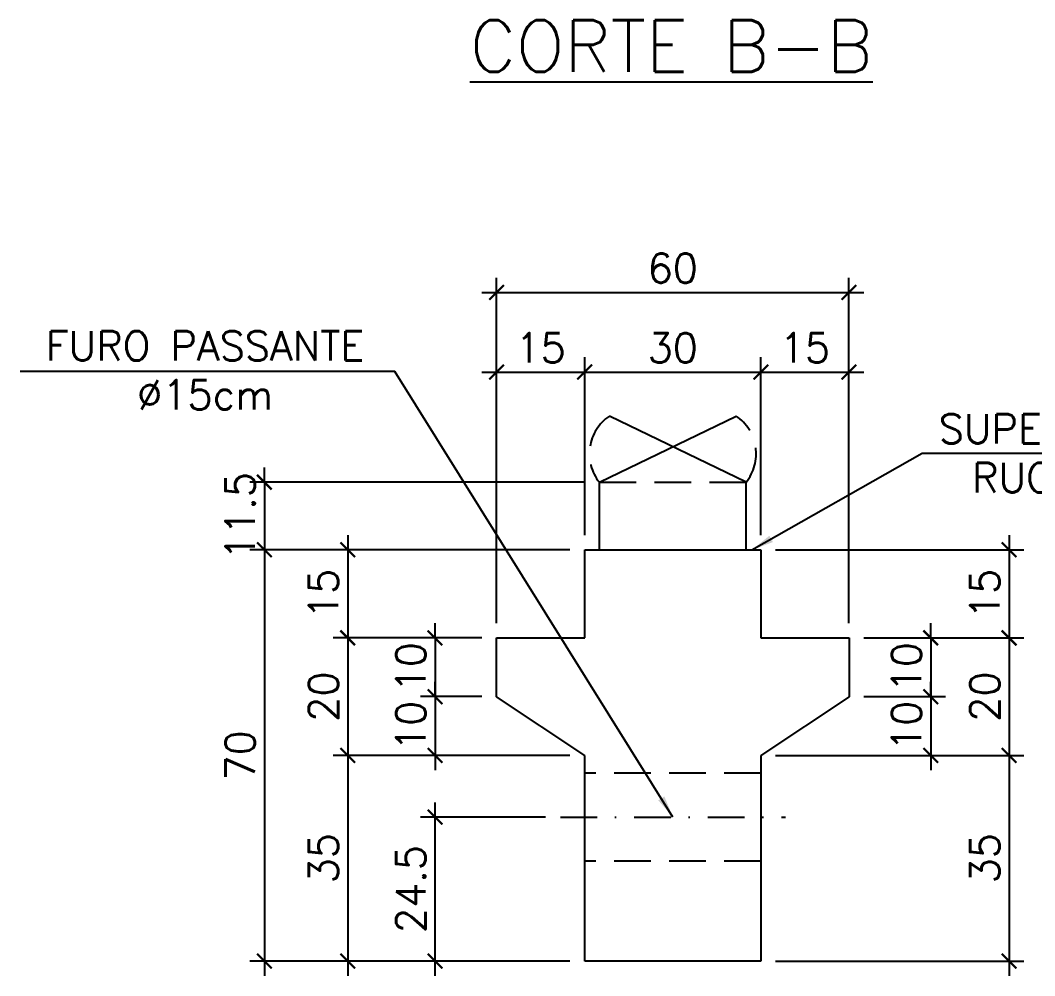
# Model space of a CAD drawing. Header units: centimetres. Extents: x 1658 to 6058, y 7962 to 9447.
# Drawn here: x 3163.9 to 3509.3, y 8348.8 to 8674 of the extents above; entities that cross this region are included whole.
import ezdxf

# ---------------------------------------------------------------- set-up
doc = ezdxf.new("R2010")
doc.units = ezdxf.units.CM
doc.header["$LTSCALE"] = 50
doc.header["$MEASUREMENT"] = 0
doc.header["$PDMODE"] = 67
doc.linetypes.add('DASHDOT', pattern=[1, 0.5, -0.25, 0, -0.25])
doc.linetypes.add('HIDDEN', pattern=[0.375, 0.25, -0.125])
for name, color, linetype in [('COTAS-PRECON', 1, 'Continuous'), ('LINHA-01-PRECON', 1, 'Continuous'), ('LINHA-04-PRECON', 4, 'Continuous')]:
    doc.layers.add(name, color=color, linetype=linetype)
doc.styles.get("Standard").update_dxf_attribs({"font": 'romans.shx'})
doc.linetypes.add('ZIGZAG', pattern='A,0.0001,-0.2,[131,ltypeshp.shx,S=0.2,R=0,X=-0.2,Y=0],-0.4,[131,ltypeshp.shx,S=0.2,R=180,X=0.2,Y=0],-0.2', length=0.8001)
doc.dimstyles.new('ESC50-25', dxfattribs={"dimscale": 50, "dimtxt": 0.2, "dimasz": 0.1, "dimexe": 0.1, "dimexo": 0.1, "dimgap": 0.065, "dimtad": 1, "dimdec": 1, "dimlfac": 0.5, "dimzin": 12, "dimdsep": 46, "dimtxsty": 'Standard', "dimblk": 'ARCHTICK', "dimcen": 0.09, "dimdle": 0.1, "dimclrd": 256, "dimclre": 256, "dimclrt": 2, "dimaunit": 1, "dimazin": 0, "dimtfac": 1, "dimtdec": 1, "dimtix": 1, "dimtmove": 1, "dimatfit": 3, "dimfxl": 1, "dimtolj": 1, "dimtzin": 0, "dimlwd": -1, "dimlwe": -1, "dimarcsym": 0})
doc.dimstyles.new('ESC50-50', dxfattribs={"dimscale": 50, "dimtxt": 0.2, "dimasz": 0.15, "dimexe": 0.15, "dimexo": 0.15, "dimgap": 0.08, "dimtad": 1, "dimdec": 1, "dimzin": 12, "dimdsep": 46, "dimtxsty": 'Standard', "dimblk": 'ARCHTICK', "dimcen": 0.09, "dimdle": 0.15, "dimclrd": 256, "dimclre": 256, "dimclrt": 2, "dimazin": 3, "dimtfac": 1, "dimtdec": 1, "dimtix": 1, "dimtmove": 2, "dimatfit": 2, "dimfxl": 0.15, "dimtolj": 1, "dimtzin": 0, "dimarcsym": 0})

# ---------------------------------------------------------------- blocks, each defined once
blk = doc.blocks.new('_ArchTick')
at = {"color": 0, "linetype": 'ByBlock', "const_width": 0.15}
blk.add_lwpolyline([(-0.5, -0.5), (0.5, 0.5)], dxfattribs=at)
blk = doc.blocks.new('*D114')
at = {"layer": 'COTAS-PRECON', "transparency": 16777216}
for p, q in [((3246.98, 8516.76), (3246.98, 8521.76)), ((3356.04, 8516.76), (3241.98, 8516.76)), ((3246.98, 8516.76), (3246.98, 8493.76)), ((3351.04, 8493.76), (3241.98, 8493.76)), ((3246.98, 8493.76), (3246.98, 8488.76))]:
    blk.add_line(p, q, dxfattribs=at)
at = {"layer": 'Defpoints', "color": 0, "transparency": 16777216}
for p in [(3361.04, 8516.76), (3246.98, 8493.76), (3356.04, 8493.76)]:
    blk.add_point(p, dxfattribs=at)
at = {"layer": 'COTAS-PRECON', "transparency": 16777216, "xscale": 5, "yscale": 5, "zscale": 5}
for p, rotation in [((3246.98, 8516.76), 270), ((3246.98, 8493.76), 90)]:
    blk.add_blockref('_ArchTick', p, dxfattribs=dict(at, rotation=rotation))
at = {"layer": 'COTAS-PRECON', "color": 2, "transparency": 16777216, "insert": (3238.73, 8505.26), "char_height": 10, "attachment_point": 5, "rotation": 90}
blk.add_mtext('\\A1;11.5', dxfattribs=at)
blk = doc.blocks.new('*D115')
at = {"layer": 'COTAS-PRECON', "transparency": 16777216}
for p, q in [((3246.98, 8498.76), (3246.98, 8348.76)), ((3351.04, 8493.76), (3241.98, 8493.76)), ((3351.04, 8353.76), (3241.98, 8353.76))]:
    blk.add_line(p, q, dxfattribs=at)
at = {"layer": 'Defpoints', "color": 0, "transparency": 16777216}
for p in [(3356.04, 8493.76), (3246.98, 8353.76), (3356.04, 8353.76)]:
    blk.add_point(p, dxfattribs=at)
at = {"layer": 'COTAS-PRECON', "transparency": 16777216, "xscale": 5, "yscale": 5, "zscale": 5}
for p, rotation in [((3246.98, 8493.76), 90), ((3246.98, 8353.76), 270)]:
    blk.add_blockref('_ArchTick', p, dxfattribs=dict(at, rotation=rotation))
at = {"layer": 'COTAS-PRECON', "color": 2, "transparency": 16777216, "insert": (3238.73, 8423.76), "char_height": 10, "attachment_point": 5, "rotation": 90}
blk.add_mtext('\\A1;70', dxfattribs=at)
blk = doc.blocks.new('*D116')
at = {"layer": 'COTAS-PRECON', "transparency": 16777216}
for p, q in [((3275.35, 8498.76), (3275.35, 8458.76)), ((3351.04, 8493.76), (3270.35, 8493.76)), ((3321.04, 8463.76), (3270.35, 8463.76))]:
    blk.add_line(p, q, dxfattribs=at)
at = {"layer": 'Defpoints', "color": 0, "transparency": 16777216}
for p in [(3356.04, 8493.76), (3275.35, 8463.76), (3326.04, 8463.76)]:
    blk.add_point(p, dxfattribs=at)
at = {"layer": 'COTAS-PRECON', "transparency": 16777216, "xscale": 5, "yscale": 5, "zscale": 5}
for p, rotation in [((3275.35, 8493.76), 90), ((3275.35, 8463.76), 270)]:
    blk.add_blockref('_ArchTick', p, dxfattribs=dict(at, rotation=rotation))
at = {"layer": 'COTAS-PRECON', "color": 2, "transparency": 16777216, "insert": (3267.1, 8478.76), "char_height": 10, "attachment_point": 5, "rotation": 90}
blk.add_mtext('\\A1;15', dxfattribs=at)
blk = doc.blocks.new('*D117')
at = {"layer": 'COTAS-PRECON', "transparency": 16777216}
for p, q in [((3275.35, 8468.76), (3275.35, 8418.76)), ((3321.04, 8463.76), (3270.35, 8463.76)), ((3351.04, 8423.76), (3270.35, 8423.76))]:
    blk.add_line(p, q, dxfattribs=at)
at = {"layer": 'Defpoints', "color": 0, "transparency": 16777216}
for p in [(3326.04, 8463.76), (3275.35, 8423.76), (3356.04, 8423.76)]:
    blk.add_point(p, dxfattribs=at)
at = {"layer": 'COTAS-PRECON', "transparency": 16777216, "xscale": 5, "yscale": 5, "zscale": 5}
for p, rotation in [((3275.35, 8463.76), 90), ((3275.35, 8423.76), 270)]:
    blk.add_blockref('_ArchTick', p, dxfattribs=dict(at, rotation=rotation))
at = {"layer": 'COTAS-PRECON', "color": 2, "transparency": 16777216, "insert": (3267.1, 8443.76), "char_height": 10, "attachment_point": 5, "rotation": 90}
blk.add_mtext('\\A1;20', dxfattribs=at)
blk = doc.blocks.new('*D118')
at = {"layer": 'COTAS-PRECON', "transparency": 16777216}
for p, q in [((3275.35, 8428.76), (3275.35, 8348.76)), ((3351.04, 8423.76), (3270.35, 8423.76)), ((3351.04, 8353.76), (3270.35, 8353.76))]:
    blk.add_line(p, q, dxfattribs=at)
at = {"layer": 'Defpoints', "color": 0, "transparency": 16777216}
for p in [(3356.04, 8423.76), (3275.35, 8353.76), (3356.04, 8353.76)]:
    blk.add_point(p, dxfattribs=at)
at = {"layer": 'COTAS-PRECON', "transparency": 16777216, "xscale": 5, "yscale": 5, "zscale": 5}
for p, rotation in [((3275.35, 8423.76), 90), ((3275.35, 8353.76), 270)]:
    blk.add_blockref('_ArchTick', p, dxfattribs=dict(at, rotation=rotation))
at = {"layer": 'COTAS-PRECON', "color": 2, "transparency": 16777216, "insert": (3267.1, 8388.76), "char_height": 10, "attachment_point": 5, "rotation": 90}
blk.add_mtext('\\A1;35', dxfattribs=at)
blk = doc.blocks.new('*D119')
at = {"layer": 'COTAS-PRECON', "transparency": 16777216}
for p, q in [((3305.08, 8463.76), (3305.08, 8468.76)), ((3321.04, 8463.76), (3300.08, 8463.76)), ((3305.08, 8463.76), (3305.08, 8443.76)), ((3321.04, 8443.76), (3300.08, 8443.76)), ((3305.08, 8443.76), (3305.08, 8438.76))]:
    blk.add_line(p, q, dxfattribs=at)
at = {"layer": 'Defpoints', "color": 0, "transparency": 16777216}
for p in [(3326.04, 8463.76), (3305.08, 8443.76), (3326.04, 8443.76)]:
    blk.add_point(p, dxfattribs=at)
at = {"layer": 'COTAS-PRECON', "transparency": 16777216, "xscale": 5, "yscale": 5, "zscale": 5}
for p, rotation in [((3305.08, 8463.76), 270), ((3305.08, 8443.76), 90)]:
    blk.add_blockref('_ArchTick', p, dxfattribs=dict(at, rotation=rotation))
at = {"layer": 'COTAS-PRECON', "color": 2, "transparency": 16777216, "insert": (3296.83, 8453.76), "char_height": 10, "attachment_point": 5, "rotation": 90}
blk.add_mtext('\\A1;10', dxfattribs=at)
blk = doc.blocks.new('*D120')
at = {"layer": 'COTAS-PRECON', "transparency": 16777216}
for p, q in [((3305.08, 8443.76), (3305.08, 8448.76)), ((3321.04, 8443.76), (3300.08, 8443.76)), ((3305.08, 8443.76), (3305.08, 8423.76)), ((3351.04, 8423.76), (3300.08, 8423.76)), ((3305.08, 8423.76), (3305.08, 8418.76))]:
    blk.add_line(p, q, dxfattribs=at)
at = {"layer": 'Defpoints', "color": 0, "transparency": 16777216}
for p in [(3326.04, 8443.76), (3305.08, 8423.76), (3356.04, 8423.76)]:
    blk.add_point(p, dxfattribs=at)
at = {"layer": 'COTAS-PRECON', "transparency": 16777216, "xscale": 5, "yscale": 5, "zscale": 5}
for p, rotation in [((3305.08, 8443.76), 270), ((3305.08, 8423.76), 90)]:
    blk.add_blockref('_ArchTick', p, dxfattribs=dict(at, rotation=rotation))
at = {"layer": 'COTAS-PRECON', "color": 2, "transparency": 16777216, "insert": (3296.83, 8433.76), "char_height": 10, "attachment_point": 5, "rotation": 90}
blk.add_mtext('\\A1;10', dxfattribs=at)
blk = doc.blocks.new('*D121')
at = {"layer": 'COTAS-PRECON', "transparency": 16777216}
for p, q in [((3326.04, 8468.76), (3326.04, 8559.29)), ((3356.04, 8498.76), (3356.04, 8559.29)), ((3321.04, 8554.29), (3361.04, 8554.29))]:
    blk.add_line(p, q, dxfattribs=at)
at = {"layer": 'Defpoints', "color": 0, "transparency": 16777216}
for p in [(3356.04, 8554.29), (3356.04, 8493.76), (3326.04, 8463.76)]:
    blk.add_point(p, dxfattribs=at)
at = {"layer": 'COTAS-PRECON', "transparency": 16777216, "xscale": 5, "yscale": 5, "zscale": 5, "rotation": 180}
blk.add_blockref('_ArchTick', (3326.04, 8554.29), dxfattribs=at)
at = {"layer": 'COTAS-PRECON', "transparency": 16777216, "xscale": 5, "yscale": 5, "zscale": 5}
blk.add_blockref('_ArchTick', (3356.04, 8554.29), dxfattribs=at)
at = {"layer": 'COTAS-PRECON', "color": 2, "transparency": 16777216, "insert": (3341.04, 8562.54), "char_height": 10, "attachment_point": 5}
blk.add_mtext('\\A1;15', dxfattribs=at)
blk = doc.blocks.new('*D122')
at = {"layer": 'COTAS-PRECON', "transparency": 16777216}
for p, q in [((3356.04, 8498.76), (3356.04, 8559.29)), ((3416.04, 8498.76), (3416.04, 8559.29)), ((3351.04, 8554.29), (3421.04, 8554.29))]:
    blk.add_line(p, q, dxfattribs=at)
at = {"layer": 'Defpoints', "color": 0, "transparency": 16777216}
for p in [(3416.04, 8554.29), (3356.04, 8493.76), (3416.04, 8493.76)]:
    blk.add_point(p, dxfattribs=at)
at = {"layer": 'COTAS-PRECON', "transparency": 16777216, "xscale": 5, "yscale": 5, "zscale": 5, "rotation": 180}
blk.add_blockref('_ArchTick', (3356.04, 8554.29), dxfattribs=at)
at = {"layer": 'COTAS-PRECON', "transparency": 16777216, "xscale": 5, "yscale": 5, "zscale": 5}
blk.add_blockref('_ArchTick', (3416.04, 8554.29), dxfattribs=at)
at = {"layer": 'COTAS-PRECON', "color": 2, "transparency": 16777216, "insert": (3386.04, 8562.54), "char_height": 10, "attachment_point": 5}
blk.add_mtext('\\A1;30', dxfattribs=at)
blk = doc.blocks.new('*D123')
at = {"layer": 'COTAS-PRECON', "transparency": 16777216}
for p, q in [((3416.04, 8498.76), (3416.04, 8559.29)), ((3446.04, 8468.76), (3446.04, 8559.29)), ((3411.04, 8554.29), (3451.04, 8554.29))]:
    blk.add_line(p, q, dxfattribs=at)
at = {"layer": 'Defpoints', "color": 0, "transparency": 16777216}
for p in [(3446.04, 8554.29), (3416.04, 8493.76), (3446.04, 8463.76)]:
    blk.add_point(p, dxfattribs=at)
at = {"layer": 'COTAS-PRECON', "transparency": 16777216, "xscale": 5, "yscale": 5, "zscale": 5, "rotation": 180}
blk.add_blockref('_ArchTick', (3416.04, 8554.29), dxfattribs=at)
at = {"layer": 'COTAS-PRECON', "transparency": 16777216, "xscale": 5, "yscale": 5, "zscale": 5}
blk.add_blockref('_ArchTick', (3446.04, 8554.29), dxfattribs=at)
at = {"layer": 'COTAS-PRECON', "color": 2, "transparency": 16777216, "insert": (3431.04, 8562.54), "char_height": 10, "attachment_point": 5}
blk.add_mtext('\\A1;15', dxfattribs=at)
blk = doc.blocks.new('*D124')
at = {"layer": 'COTAS-PRECON', "transparency": 16777216}
for p, q in [((3326.04, 8468.76), (3326.04, 8586.41)), ((3446.04, 8468.76), (3446.04, 8586.41)), ((3321.04, 8581.41), (3451.04, 8581.41))]:
    blk.add_line(p, q, dxfattribs=at)
at = {"layer": 'Defpoints', "color": 0, "transparency": 16777216}
for p in [(3446.04, 8581.41), (3326.04, 8463.76), (3446.04, 8463.76)]:
    blk.add_point(p, dxfattribs=at)
at = {"layer": 'COTAS-PRECON', "transparency": 16777216, "xscale": 5, "yscale": 5, "zscale": 5, "rotation": 180}
blk.add_blockref('_ArchTick', (3326.04, 8581.41), dxfattribs=at)
at = {"layer": 'COTAS-PRECON', "transparency": 16777216, "xscale": 5, "yscale": 5, "zscale": 5}
blk.add_blockref('_ArchTick', (3446.04, 8581.41), dxfattribs=at)
at = {"layer": 'COTAS-PRECON', "color": 2, "transparency": 16777216, "insert": (3386.04, 8589.66), "char_height": 10, "attachment_point": 5}
blk.add_mtext('\\A1;60', dxfattribs=at)
blk = doc.blocks.new('*D125')
at = {"layer": 'COTAS-PRECON', "transparency": 16777216}
for p, q in [((3500.55, 8498.76), (3500.55, 8458.76)), ((3421.04, 8493.76), (3505.55, 8493.76)), ((3451.04, 8463.76), (3505.55, 8463.76))]:
    blk.add_line(p, q, dxfattribs=at)
at = {"layer": 'Defpoints', "color": 0, "transparency": 16777216}
for p in [(3416.04, 8493.76), (3446.04, 8463.76), (3500.55, 8463.76)]:
    blk.add_point(p, dxfattribs=at)
at = {"layer": 'COTAS-PRECON', "transparency": 16777216, "xscale": 5, "yscale": 5, "zscale": 5}
for p, rotation in [((3500.55, 8493.76), 90), ((3500.55, 8463.76), 270)]:
    blk.add_blockref('_ArchTick', p, dxfattribs=dict(at, rotation=rotation))
at = {"layer": 'COTAS-PRECON', "color": 2, "transparency": 16777216, "insert": (3492.3, 8478.76), "char_height": 10, "attachment_point": 5, "rotation": 90}
blk.add_mtext('\\A1;15', dxfattribs=at)
blk = doc.blocks.new('*D126')
at = {"layer": 'COTAS-PRECON', "transparency": 16777216}
for p, q in [((3500.55, 8468.76), (3500.55, 8418.76)), ((3451.04, 8463.76), (3505.55, 8463.76)), ((3421.04, 8423.76), (3505.55, 8423.76))]:
    blk.add_line(p, q, dxfattribs=at)
at = {"layer": 'Defpoints', "color": 0, "transparency": 16777216}
for p in [(3446.04, 8463.76), (3416.04, 8423.76), (3500.55, 8423.76)]:
    blk.add_point(p, dxfattribs=at)
at = {"layer": 'COTAS-PRECON', "transparency": 16777216, "xscale": 5, "yscale": 5, "zscale": 5}
for p, rotation in [((3500.55, 8463.76), 90), ((3500.55, 8423.76), 270)]:
    blk.add_blockref('_ArchTick', p, dxfattribs=dict(at, rotation=rotation))
at = {"layer": 'COTAS-PRECON', "color": 2, "transparency": 16777216, "insert": (3492.3, 8443.76), "char_height": 10, "attachment_point": 5, "rotation": 90}
blk.add_mtext('\\A1;20', dxfattribs=at)
blk = doc.blocks.new('*D127')
at = {"layer": 'COTAS-PRECON', "transparency": 16777216}
for p, q in [((3500.55, 8428.76), (3500.55, 8348.76)), ((3421.04, 8423.76), (3505.55, 8423.76)), ((3421.04, 8353.76), (3505.55, 8353.76))]:
    blk.add_line(p, q, dxfattribs=at)
at = {"layer": 'Defpoints', "color": 0, "transparency": 16777216}
for p in [(3416.04, 8423.76), (3416.04, 8353.76), (3500.55, 8353.76)]:
    blk.add_point(p, dxfattribs=at)
at = {"layer": 'COTAS-PRECON', "transparency": 16777216, "xscale": 5, "yscale": 5, "zscale": 5}
for p, rotation in [((3500.55, 8423.76), 90), ((3500.55, 8353.76), 270)]:
    blk.add_blockref('_ArchTick', p, dxfattribs=dict(at, rotation=rotation))
at = {"layer": 'COTAS-PRECON', "color": 2, "transparency": 16777216, "insert": (3492.3, 8388.76), "char_height": 10, "attachment_point": 5, "rotation": 90}
blk.add_mtext('\\A1;35', dxfattribs=at)
blk = doc.blocks.new('*D128')
at = {"layer": 'COTAS-PRECON', "transparency": 16777216}
for p, q in [((3473.87, 8463.76), (3473.87, 8468.76)), ((3451.04, 8463.76), (3478.87, 8463.76)), ((3473.87, 8463.76), (3473.87, 8443.76)), ((3451.04, 8443.76), (3478.87, 8443.76)), ((3473.87, 8443.76), (3473.87, 8438.76))]:
    blk.add_line(p, q, dxfattribs=at)
at = {"layer": 'Defpoints', "color": 0, "transparency": 16777216}
for p in [(3446.04, 8463.76), (3446.04, 8443.76), (3473.87, 8443.76)]:
    blk.add_point(p, dxfattribs=at)
at = {"layer": 'COTAS-PRECON', "transparency": 16777216, "xscale": 5, "yscale": 5, "zscale": 5}
for p, rotation in [((3473.87, 8463.76), 270), ((3473.87, 8443.76), 90)]:
    blk.add_blockref('_ArchTick', p, dxfattribs=dict(at, rotation=rotation))
at = {"layer": 'COTAS-PRECON', "color": 2, "transparency": 16777216, "insert": (3465.62, 8453.76), "char_height": 10, "attachment_point": 5, "rotation": 90}
blk.add_mtext('\\A1;10', dxfattribs=at)
blk = doc.blocks.new('*D129')
at = {"layer": 'COTAS-PRECON', "transparency": 16777216}
for p, q in [((3473.87, 8443.76), (3473.87, 8448.76)), ((3451.04, 8443.76), (3478.87, 8443.76)), ((3473.87, 8443.76), (3473.87, 8423.76)), ((3421.04, 8423.76), (3478.87, 8423.76)), ((3473.87, 8423.76), (3473.87, 8418.76))]:
    blk.add_line(p, q, dxfattribs=at)
at = {"layer": 'Defpoints', "color": 0, "transparency": 16777216}
for p in [(3446.04, 8443.76), (3416.04, 8423.76), (3473.87, 8423.76)]:
    blk.add_point(p, dxfattribs=at)
at = {"layer": 'COTAS-PRECON', "transparency": 16777216, "xscale": 5, "yscale": 5, "zscale": 5}
for p, rotation in [((3473.87, 8443.76), 270), ((3473.87, 8423.76), 90)]:
    blk.add_blockref('_ArchTick', p, dxfattribs=dict(at, rotation=rotation))
at = {"layer": 'COTAS-PRECON', "color": 2, "transparency": 16777216, "insert": (3465.62, 8433.76), "char_height": 10, "attachment_point": 5, "rotation": 90}
blk.add_mtext('\\A1;10', dxfattribs=at)
blk = doc.blocks.new('*D169')
at = {"layer": 'COTAS-PRECON', "transparency": 16777216}
for p, q in [((3305.08, 8348.76), (3305.08, 8407.76)), ((3342.75, 8402.76), (3300.08, 8402.76)), ((3351.04, 8353.76), (3300.08, 8353.76))]:
    blk.add_line(p, q, dxfattribs=at)
at = {"layer": 'Defpoints', "color": 0, "transparency": 16777216}
for p in [(3305.08, 8402.76), (3347.75, 8402.76), (3356.04, 8353.76)]:
    blk.add_point(p, dxfattribs=at)
at = {"layer": 'COTAS-PRECON', "transparency": 16777216, "xscale": 5, "yscale": 5, "zscale": 5}
for p, rotation in [((3305.08, 8402.76), 90), ((3305.08, 8353.76), 270)]:
    blk.add_blockref('_ArchTick', p, dxfattribs=dict(at, rotation=rotation))
at = {"layer": 'COTAS-PRECON', "color": 2, "transparency": 16777216, "insert": (3296.83, 8378.26), "char_height": 10, "attachment_point": 5, "rotation": 90}
blk.add_mtext('\\A1;24.5', dxfattribs=at)

msp = doc.modelspace()

# ---------------------------------------------------------------- linework, layer by layer
at = {"layer": 'COTAS-PRECON', "linetype": 'HIDDEN'}
msp.add_line((3361.045, 8516.756), (3411.045, 8516.756), dxfattribs=at)
at = {"layer": 'COTAS-PRECON', "linetype": 'HIDDEN', "extrusion": (0, 1, 0)}
for p, q in [((3416.045, 8417.756), (3356.045, 8417.756)), ((3416.045, 8387.756), (3356.045, 8387.756))]:
    msp.add_line(p, q, dxfattribs=at)
at = {"layer": 'COTAS-PRECON', "linetype": 'HIDDEN'}
for centre, start, end in [((3373.196, 8526.444), 124.24845, 218.56329), ((3398.893, 8526.444), 321.43671, 55.75155)]:
    msp.add_arc(centre, 15.54, start, end, dxfattribs=at)
at = {"layer": 'LINHA-01-PRECON', "linetype": 'DASHDOT', "ltscale": 0.5}
msp.add_line((3347.751, 8402.756), (3424.455, 8402.756), dxfattribs=at)
at = {"layer": 'LINHA-04-PRECON'}
for p, q in [((3361.045, 8516.756), (3407.639, 8539.289)), ((3411.045, 8516.756), (3364.45, 8539.289))]:
    msp.add_line(p, q, dxfattribs=at)
at = {"layer": 'LINHA-04-PRECON', "extrusion": (0, 1, 0)}
for p, q in [((3356.045, 8463.756), (3356.045, 8493.756)), ((3416.045, 8493.756), (3416.045, 8463.756)), ((3326.045, 8463.756), (3356.045, 8463.756)), ((3326.045, 8443.756), (3326.045, 8463.756)), ((3416.045, 8463.756), (3446.045, 8463.756)), ((3446.045, 8463.756), (3446.045, 8443.756)), ((3356.045, 8423.756), (3326.045, 8443.756)), ((3446.045, 8443.756), (3416.045, 8423.756)), ((3356.045, 8353.756), (3356.045, 8423.756)), ((3416.045, 8423.756), (3416.045, 8353.756)), ((3416.045, 8353.756), (3356.045, 8353.756))]:
    msp.add_line(p, q, dxfattribs=at)
at = {"layer": 'LINHA-04-PRECON', "linetype": 'ZIGZAG', "ltscale": 0.15}
msp.add_line((3356.045, 8493.756), (3416.045, 8493.756), dxfattribs=at)
at = {"layer": 'LINHA-04-PRECON'}
for points in [[(3361.045, 8493.756), (3361.045, 8516.756)], [(3411.045, 8493.756), (3411.045, 8516.756)]]:
    msp.add_lwpolyline(points, dxfattribs=at)

# ---------------------------------------------------------------- texts
at = {"layer": 'LINHA-01-PRECON', "color": 2, "attachment_point": 5}
for s, insert, char_height in [('\\A1;{\\L\\C4;CORTE B-B}', (3385.543, 8665.287), 17.5), ('\\A1;FURO PASSANTE\\P%%C15cm', (3226.811, 8554.871), 10), ('\\A1;SUPERFÍCIE\\PRUGOSA', (3514.52, 8526.655), 10)]:
    msp.add_mtext(s, dxfattribs=dict(at, insert=insert, char_height=char_height))

# ---------------------------------------------------------------- dimensions: what is measured, and where the dimension line sits
at = {"layer": 'COTAS-PRECON'}
for base, p1, p2, picture, middle in [((3446.045, 8581.41), (3326.045, 8463.756), (3446.045, 8463.756), '*D124', (3386.045, 8589.66)), ((3356.045, 8554.289), (3326.045, 8463.756), (3356.045, 8493.756), '*D121', (3341.045, 8562.539)), ((3416.045, 8554.289), (3356.045, 8493.756), (3416.045, 8493.756), '*D122', (3386.045, 8562.539)), ((3446.045, 8554.289), (3416.045, 8493.756), (3446.045, 8463.756), '*D123', (3431.045, 8562.539))]:
    dim = msp.add_linear_dim(base=base, p1=p1, p2=p2, dimstyle='ESC50-25', dxfattribs=at)
    dim.commit()
    dim.dimension.update_dxf_attribs({"geometry": picture, "text_midpoint": middle})
for base, p1, p2, picture, middle in [((3246.983, 8493.756), (3361.045, 8516.756), (3356.045, 8493.756), '*D114', (3238.733, 8505.256)), ((3246.983, 8353.756), (3356.045, 8493.756), (3356.045, 8353.756), '*D115', (3238.733, 8423.756)), ((3275.354, 8463.756), (3356.045, 8493.756), (3326.045, 8463.756), '*D116', (3267.104, 8478.756)), ((3500.551, 8463.756), (3416.045, 8493.756), (3446.045, 8463.756), '*D125', (3492.301, 8478.756)), ((3275.354, 8423.756), (3326.045, 8463.756), (3356.045, 8423.756), '*D117', (3267.104, 8443.756)), ((3305.083, 8443.756), (3326.045, 8463.756), (3326.045, 8443.756), '*D119', (3296.833, 8453.756)), ((3500.551, 8423.756), (3446.045, 8463.756), (3416.045, 8423.756), '*D126', (3492.301, 8443.756)), ((3473.873, 8443.756), (3446.045, 8463.756), (3446.045, 8443.756), '*D128', (3465.623, 8453.756)), ((3305.083, 8423.756), (3326.045, 8443.756), (3356.045, 8423.756), '*D120', (3296.833, 8433.756)), ((3473.873, 8423.756), (3446.045, 8443.756), (3416.045, 8423.756), '*D129', (3465.623, 8433.756)), ((3275.354, 8353.756), (3356.045, 8423.756), (3356.045, 8353.756), '*D118', (3267.104, 8388.756)), ((3500.551, 8353.756), (3416.045, 8423.756), (3416.045, 8353.756), '*D127', (3492.301, 8388.756)), ((3305.083, 8402.756), (3356.045, 8353.756), (3347.751, 8402.756), '*D169', (3296.833, 8378.256))]:
    dim = msp.add_linear_dim(base=base, p1=p1, p2=p2, angle=90, dimstyle='ESC50-25', dxfattribs=at)
    dim.commit()
    dim.dimension.update_dxf_attribs({"geometry": picture, "text_midpoint": middle})

# ---------------------------------------------------------------- leaders
msp.add_leader([(3386.103, 8402.756), (3291.357, 8554.482), (3163.857, 8554.482)], dimstyle='ESC50-50', override={"dimgap": 0.08, "dimtad": 1}, dxfattribs=at)
at = {"layer": 'LINHA-01-PRECON'}
msp.add_leader([(3413.011, 8493.756), (3470.978, 8526.655), (3557.337, 8526.655)], dimstyle='ESC50-50', dxfattribs=at)

doc.saveas('drawing.dxf')
